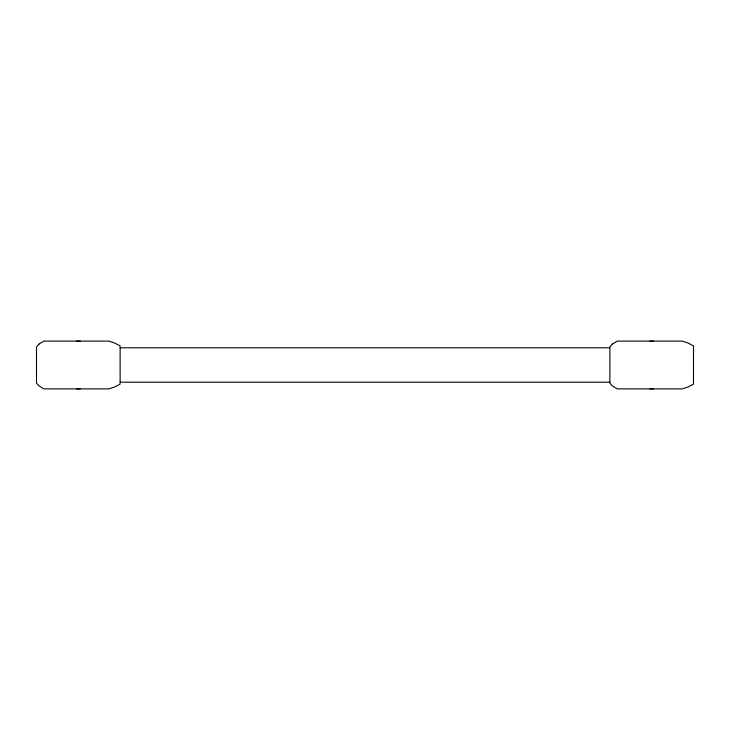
<?xml version="1.0" encoding="UTF-8"?>
<svg xmlns="http://www.w3.org/2000/svg" width="730" height="730" viewBox="0 0 730 730"><rect width="100%" height="100%" fill="white"/><g stroke="black" fill="none" stroke-linecap="round" stroke-linejoin="round"><path stroke-width="1.09" d="M120.121 347.799L609.879 347.799M120.121 382.201L609.879 382.201M80.181 388.816A23.889 23.889 0 0 1 76.431 388.816M76.431 341.184A23.889 23.889 0 0 1 80.181 341.184M653.569 388.816A23.889 23.889 0 0 1 649.819 388.816M649.819 341.184A23.889 23.889 0 0 1 653.569 341.184M39.128 343.976L36.5 346.841L36.5 383.159L39.128 386.024L43.909 388.889L108.889 388.889L114.619 386.982L120.121 384.117L120.121 345.883L114.619 343.018L108.889 341.111L43.909 341.111L39.128 343.976M612.506 343.976L609.879 346.841L609.879 383.159L612.506 386.024L617.288 388.889L682.267 388.889L688.007 386.982L693.5 384.117L693.5 345.883L688.007 343.018L682.267 341.111L617.288 341.111L612.506 343.976"/></g></svg>
